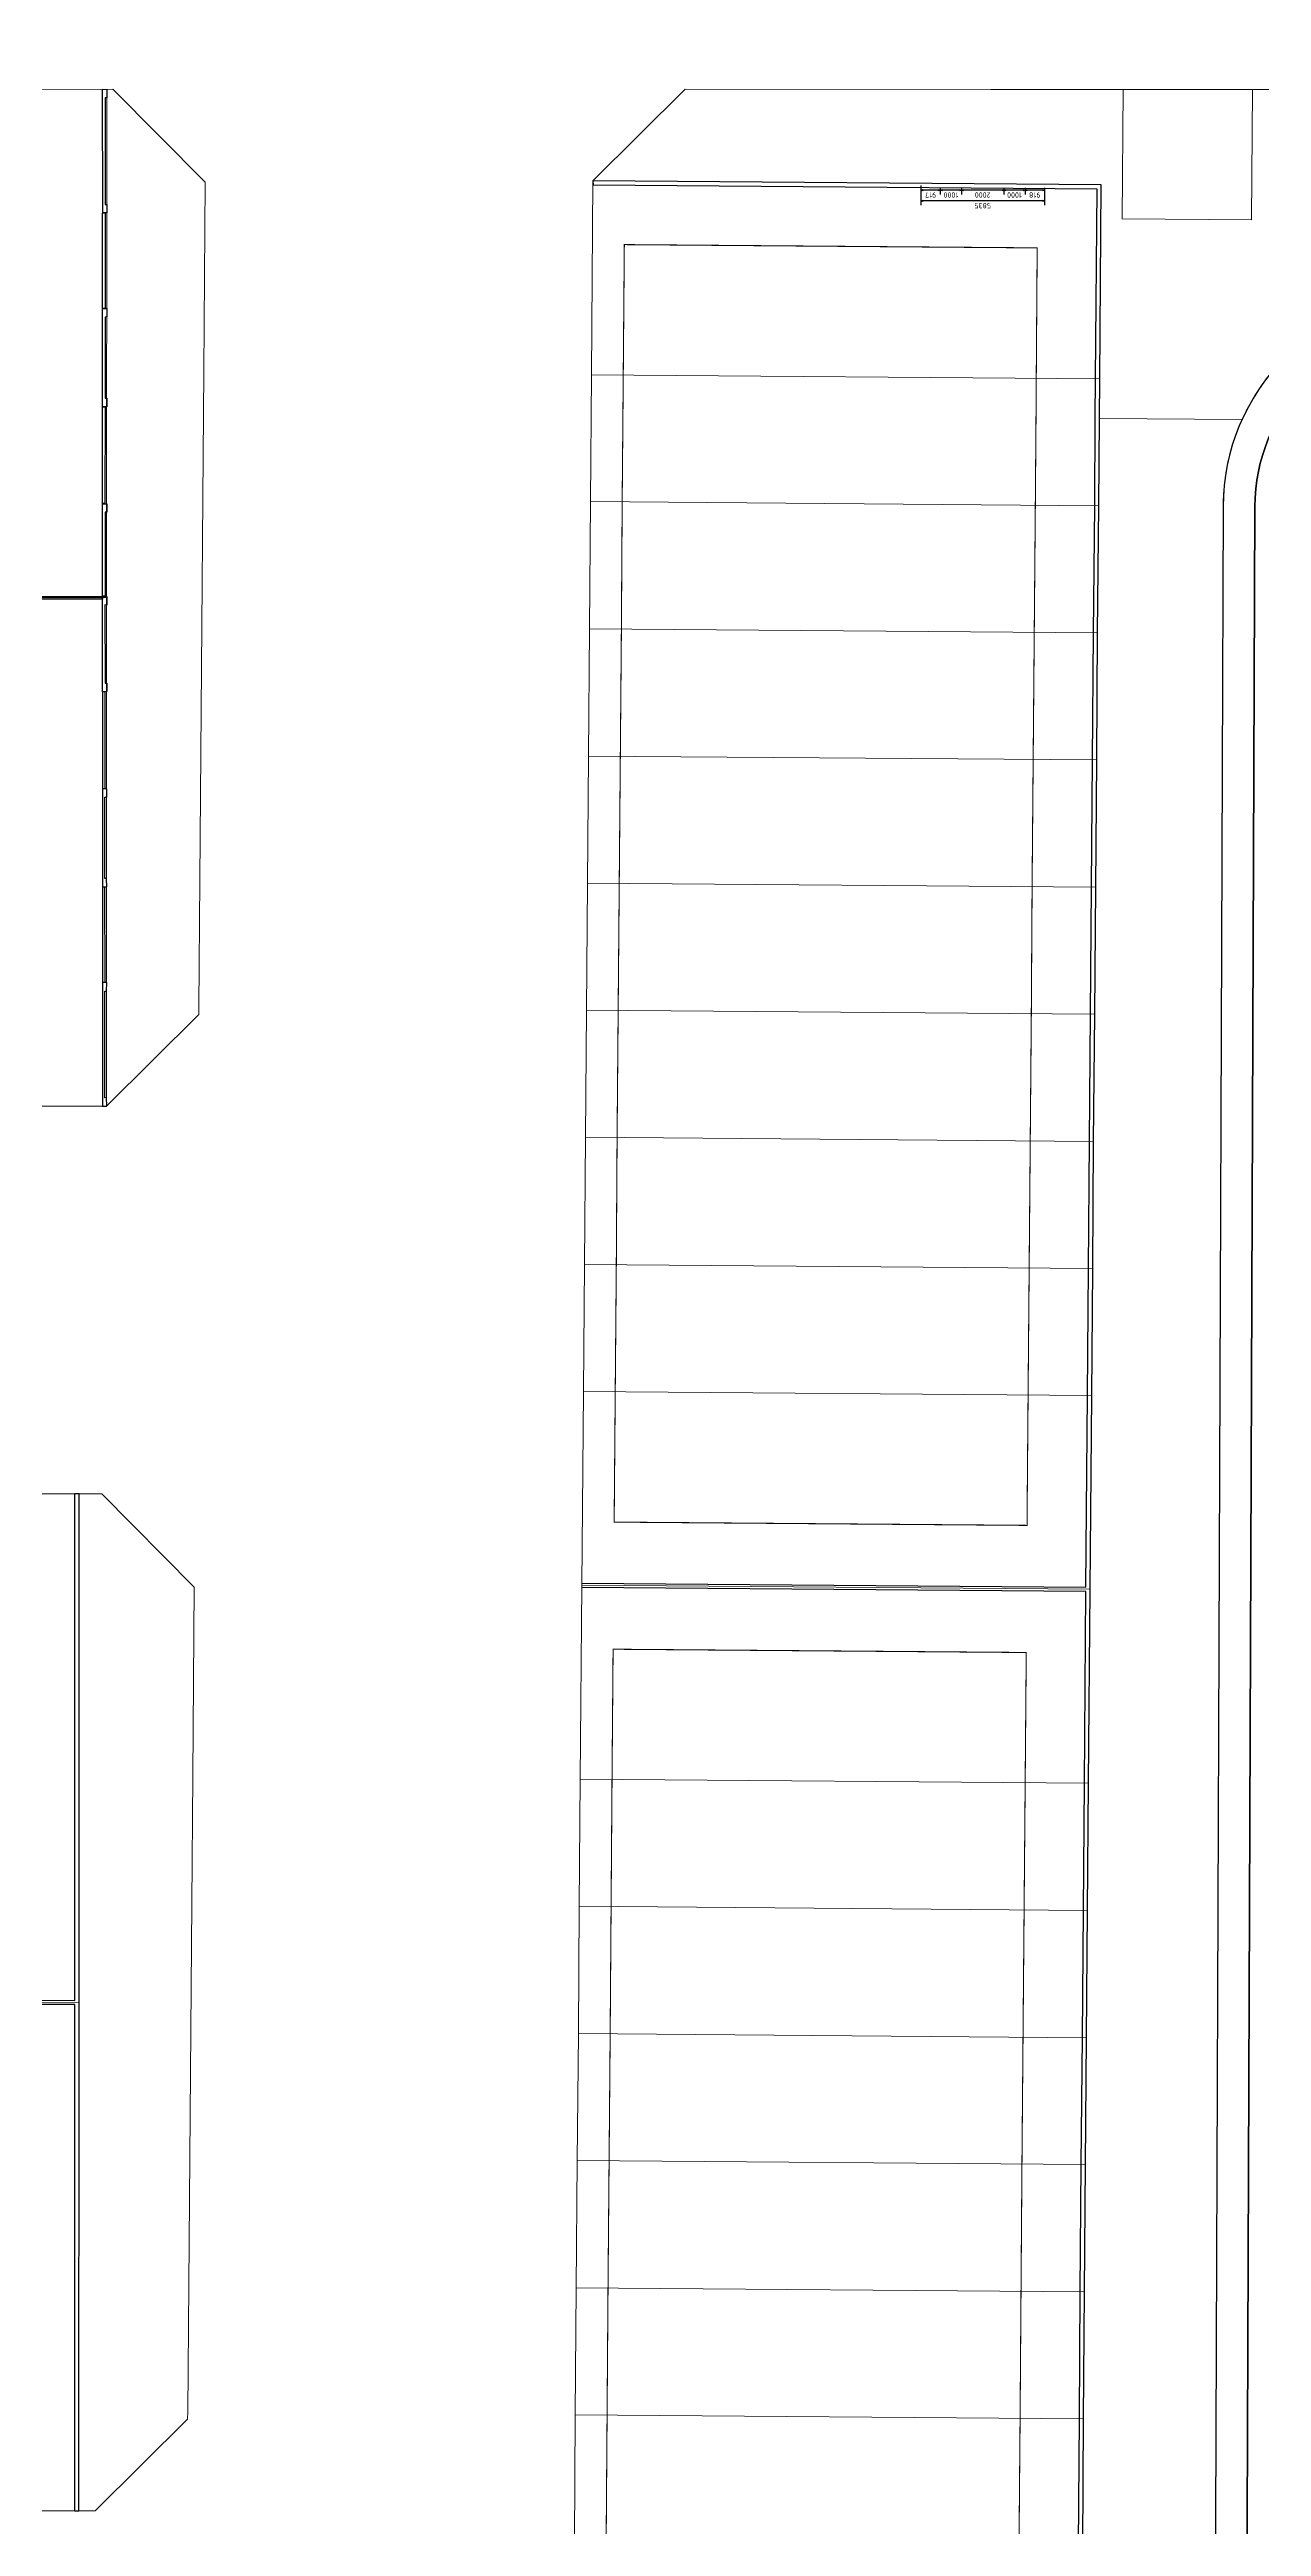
# Model space of a CAD drawing. Header units: centimetres. Extents: x -6122352 to 4157695, y -1694241 to 1947892.
# Drawn here: x 259841 to 317063, y -66929 to 49981 of the extents above; entities that cross this region are included whole.
import ezdxf

# ---------------------------------------------------------------- set-up
doc = ezdxf.new("R2010")
doc.units = ezdxf.units.CM
doc.header["$MEASUREMENT"] = 0
doc.header["$PDMODE"] = 66
doc.header["$PDSIZE"] = 100
doc.linetypes.add('XR-AR-END-SETTING OUT PLAN$0$23261-XR-AR-SI-GF$0$HIDDEN', pattern=[0.375, 0.25, -0.125])
for name, color, linetype, lineweight, true_color in [('08-Compound Wall-1', 7, 'Continuous', 25, 0xa80000), ('08-Compound Wall-2', 6, 'Continuous', 25, 0xff00ff), ('23585-XR-AR-DAMAC PLOT LIMITS$0$1-End units', 7, 'Continuous', 5, 0xf8991e), ('23585-XR-AR-DAMAC PLOT LIMITS$0$1-Open Space', 7, 'Continuous', 5, 0x90cf5a), ('23585-XR-AR-DAMAC PLOT LIMITS$0$1-Utility', 7, 'Continuous', 5, 0x8db1ff)]:
    doc.layers.add(name, color=color, linetype=linetype, lineweight=lineweight, true_color=true_color)
for name, color, linetype in [('23585-XR-AR-BOUNDARY WALLS AND SETBACKS$0$setback', 7, 'XR-AR-END-SETTING OUT PLAN$0$23261-XR-AR-SI-GF$0$HIDDEN'), ('23585-XR-AR-DAMAC PLOT LIMITS$0$1-Utility Corridor', 44, 'Continuous'), ('@MI-REF LAYER', 7, 'Continuous'), ('@MI-TYPE-02', 6, 'Continuous')]:
    doc.layers.add(name, color=color, linetype=linetype)
doc.layers.add('23585-XR-AR-DAMAC PLOT LIMITS$0$1-Mid units', color=41, linetype='Continuous', lineweight=5)
doc.layers.add('A-ANNO-TEXT', color=3, linetype='Continuous', lineweight=25)
doc.styles.add('Schueco-BEMSTIL', font='isocpeur.ttf', dxfattribs={"width": 0.9})
doc.dimstyles.new('MI- JWC-TXT-2.5 MM', dxfattribs={"dimscale": 1.5, "dimtxt": 2.5, "dimasz": 1, "dimexe": 2, "dimexo": 1, "dimgap": 1, "dimtad": 1, "dimdec": 0, "dimdsep": 46, "dimtxsty": 'Schueco-BEMSTIL', "dimblk": 'OPEN30', "dimcen": 0, "dimdle": 2, "dimclrd": 140, "dimclre": 8, "dimclrt": 40, "dimadec": 0, "dimazin": 2, "dimtfac": 1, "dimtdec": 0, "dimtix": 1, "dimtmove": 2, "dimatfit": 3, "dimldrblk": 'OPEN', "dimfxl": 2, "dimlwd": -1, "dimlwe": -1, "dimarcsym": 0})

# ---------------------------------------------------------------- blocks, each defined once
blk = doc.blocks.new('23585-XR-AR-BOUNDARY WALLS AND SETBACKS')
at = {"transparency": 33554679}
h = blk.add_hatch(color=6, dxfattribs=at)
h.dxf.hatch_style = 1
h.paths.add_polyline_path([(496363.77, 2768902.43), (496363.69, 2768902.34), (496360.76, 2768905.03), (496360.84, 2768905.12)])
h.paths.add_polyline_path([(496367.82, 2768906.85), (496367.74, 2768906.76), (496364.76, 2768909.5), (496364.84, 2768909.59)])
h.paths.add_polyline_path([(496371.88, 2768911.28), (496371.8, 2768911.19), (496368.64, 2768914.08), (496368.72, 2768914.17)])
h.paths.add_polyline_path([(496376.04, 2768915.61), (496375.95, 2768915.52), (496372.87, 2768918.35), (496372.95, 2768918.44)])
h.paths.add_polyline_path([(496382.62, 2768916.75), (496382.54, 2768916.66), (496379.54, 2768919.22), (496379.62, 2768919.31)])
h.paths.add_polyline_path([(496380.09, 2768920.03), (496380.01, 2768919.94), (496376.75, 2768922.93), (496376.83, 2768923.02)])
h.paths.add_polyline_path([(496383.62, 2768923.7), (496379.57, 2768919.28), (496379.49, 2768919.36), (496383.53, 2768923.78)])
h.paths.add_polyline_path([(496379.57, 2768919.27), (496375.52, 2768914.85), (496375.43, 2768914.93), (496379.48, 2768919.35)])
h.paths.add_polyline_path([(496375.51, 2768914.85), (496372.96, 2768912.06), (496372.87, 2768912.13), (496375.43, 2768914.93)])
h.paths.add_polyline_path([(496386.56, 2768921.27), (496386.49, 2768921.18), (496383.6, 2768923.65), (496383.68, 2768923.74)])
h.paths.add_polyline_path([(496384.14, 2768924.45), (496384.06, 2768924.37), (496380.97, 2768927.2), (496381.06, 2768927.28)])
h.paths.add_polyline_path([(496387.68, 2768928.12), (496383.63, 2768923.7), (496383.54, 2768923.78), (496387.59, 2768928.2)])
h.paths.add_polyline_path([(496390.41, 2768925.88), (496390.33, 2768925.79), (496387.65, 2768928.08), (496387.73, 2768928.17)])
h.paths.add_polyline_path([(496391.74, 2768932.55), (496387.69, 2768928.13), (496387.6, 2768928.21), (496391.65, 2768932.63)])
h.paths.add_polyline_path([(496388.2, 2768928.88), (496388.11, 2768928.79), (496385.08, 2768931.57), (496385.16, 2768931.66)])
h.paths.add_polyline_path([(496394.3, 2768935.54), (496389.95, 2768939.52), (496390.03, 2768939.61), (496394.38, 2768935.63)])
h.paths.add_polyline_path([(496396.56, 2768937.81), (496394.48, 2768935.54), (496394.39, 2768935.63), (496396.47, 2768937.89)])
h.paths.add_polyline_path([(496394.47, 2768935.54), (496391.74, 2768932.56), (496391.65, 2768932.64), (496394.38, 2768935.62)])
h.paths.add_polyline_path([(496394.4, 2768935.44), (496398.75, 2768931.46), (496398.83, 2768931.54), (496394.48, 2768935.53)])
h.paths.add_polyline_path([(496403.7, 2768939.49), (496403.62, 2768939.4), (496400.58, 2768942.19), (496400.66, 2768942.28)])
h.paths.add_polyline_path([(496400.56, 2768942.37), (496400.48, 2768942.28), (496397.44, 2768945.06), (496397.52, 2768945.15)])
h.paths.add_polyline_path([(496400.61, 2768942.24), (496396.56, 2768937.82), (496396.48, 2768937.9), (496400.52, 2768942.32)])
h.paths.add_polyline_path([(496404.66, 2768946.66), (496400.62, 2768942.24), (496400.53, 2768942.32), (496404.58, 2768946.74)])
h.paths.add_polyline_path([(496407.8, 2768943.87), (496407.72, 2768943.78), (496404.63, 2768946.61), (496404.72, 2768946.7)])
h.paths.add_polyline_path([(496404.61, 2768946.8), (496404.53, 2768946.71), (496401.44, 2768949.54), (496401.53, 2768949.62)])
h.paths.add_polyline_path([(496408.72, 2768951.08), (496404.67, 2768946.67), (496404.58, 2768946.75), (496408.63, 2768951.16)])
h.paths.add_polyline_path([(496408.67, 2768951.22), (496408.58, 2768951.13), (496405.33, 2768954.11), (496405.41, 2768954.2)])
h.paths.add_polyline_path([(496412.03, 2768948.14), (496411.95, 2768948.05), (496408.69, 2768951.04), (496408.77, 2768951.12)])
h.paths.add_polyline_path([(496412.77, 2768955.51), (496408.72, 2768951.09), (496408.64, 2768951.17), (496412.68, 2768955.59)])
h.paths.add_polyline_path([(496416.77, 2768960.07), (496416.69, 2768959.98), (496413.43, 2768962.96), (496413.52, 2768963.05)])
h.paths.add_polyline_path([(496420.13, 2768956.99), (496420.05, 2768956.9), (496416.79, 2768959.88), (496416.88, 2768959.97)])
h.paths.add_polyline_path([(496416.82, 2768959.93), (496412.78, 2768955.51), (496412.69, 2768955.6), (496416.74, 2768960.01)])
h.paths.add_polyline_path([(496420.88, 2768964.35), (496416.83, 2768959.94), (496416.74, 2768960.02), (496420.79, 2768964.44)])
h.paths.add_polyline_path([(496412.72, 2768955.64), (496412.64, 2768955.55), (496409.55, 2768958.38), (496409.63, 2768958.47)])
h.paths.add_polyline_path([(496415.91, 2768952.72), (496415.83, 2768952.63), (496412.74, 2768955.46), (496412.82, 2768955.55)])
h.paths.add_polyline_path([(496424.01, 2768961.57), (496423.93, 2768961.48), (496420.85, 2768964.31), (496420.93, 2768964.4)])
h.paths.add_polyline_path([(496420.83, 2768964.49), (496420.74, 2768964.4), (496417.66, 2768967.23), (496417.74, 2768967.32)])
h.paths.add_polyline_path([(496428.24, 2768965.84), (496428.16, 2768965.75), (496424.9, 2768968.73), (496424.98, 2768968.82)])
h.paths.add_polyline_path([(496424.88, 2768968.91), (496424.8, 2768968.83), (496421.54, 2768971.81), (496421.62, 2768971.9)])
h.paths.add_polyline_path([(496424.93, 2768968.78), (496420.88, 2768964.36), (496420.8, 2768964.44), (496424.84, 2768968.86)])
h.paths.add_polyline_path([(496428.98, 2768973.2), (496424.94, 2768968.79), (496424.85, 2768968.87), (496428.9, 2768973.28)])
h.paths.add_polyline_path([(496428.93, 2768973.34), (496428.85, 2768973.25), (496425.76, 2768976.08), (496425.85, 2768976.17)])
h.paths.add_polyline_path([(496432.12, 2768970.42), (496432.04, 2768970.33), (496428.95, 2768973.15), (496429.04, 2768973.24)])
h.paths.add_polyline_path([(496433.04, 2768977.63), (496428.99, 2768973.21), (496428.9, 2768973.29), (496432.95, 2768977.71)])
h.paths.add_polyline_path([(496436.12, 2768974.89), (496436.04, 2768974.8), (496433.01, 2768977.58), (496433.09, 2768977.67)])
h.paths.add_polyline_path([(496432.99, 2768977.76), (496432.91, 2768977.67), (496429.87, 2768980.45), (496429.95, 2768980.54)])
h.paths.add_polyline_path([(496437.09, 2768982.05), (496433.04, 2768977.63), (496432.96, 2768977.71), (496437, 2768982.13)])
h.paths.add_polyline_path([(496439.08, 2768984.22), (496437.1, 2768982.06), (496437.01, 2768982.14), (496438.99, 2768984.3)])
h.paths.add_polyline_path([(496450.51, 2768990.59), (496450.43, 2768990.51), (496447.4, 2768993.28), (496447.48, 2768993.37)])
h.paths.add_polyline_path([(496447.38, 2768993.47), (496447.29, 2768993.38), (496444.26, 2768996.16), (496444.34, 2768996.25)])
h.paths.add_polyline_path([(496447.43, 2768993.33), (496443.38, 2768988.91), (496443.29, 2768988.99), (496447.34, 2768993.41)])
h.paths.add_polyline_path([(496451.48, 2768997.75), (496447.43, 2768993.34), (496447.35, 2768993.42), (496451.39, 2768997.83)])
h.paths.add_polyline_path([(496454.62, 2768994.97), (496454.53, 2768994.88), (496451.45, 2768997.71), (496451.53, 2768997.79)])
h.paths.add_polyline_path([(496451.43, 2768997.89), (496451.35, 2768997.8), (496448.26, 2769000.63), (496448.34, 2769000.72)])
h.paths.add_polyline_path([(496455.53, 2769002.18), (496451.49, 2768997.76), (496451.4, 2768997.84), (496455.45, 2769002.26)])
h.paths.add_polyline_path([(496458.84, 2768999.24), (496458.76, 2768999.15), (496455.5, 2769002.13), (496455.59, 2769002.22)])
h.paths.add_polyline_path([(496455.48, 2769002.31), (496455.4, 2769002.22), (496452.14, 2769005.21), (496452.23, 2769005.3)])
h.paths.add_polyline_path([(496459.59, 2769006.6), (496455.54, 2769002.18), (496455.45, 2769002.27), (496459.5, 2769006.68)])
h.paths.add_polyline_path([(496462.72, 2769003.82), (496462.64, 2769003.73), (496459.56, 2769006.55), (496459.64, 2769006.64)])
h.paths.add_polyline_path([(496459.54, 2769006.74), (496459.46, 2769006.65), (496456.37, 2769009.48), (496456.45, 2769009.57)])
h.paths.add_polyline_path([(496463.64, 2769011.03), (496459.59, 2769006.61), (496459.51, 2769006.69), (496463.55, 2769011.11)])
h.paths.add_polyline_path([(496466.95, 2769008.09), (496466.86, 2769008), (496463.61, 2769010.98), (496463.69, 2769011.07)])
h.paths.add_polyline_path([(496463.59, 2769011.16), (496463.51, 2769011.07), (496460.25, 2769014.06), (496460.33, 2769014.15)])
h.paths.add_polyline_path([(496467.69, 2769015.45), (496463.65, 2769011.03), (496463.56, 2769011.11), (496467.61, 2769015.53)])
h.paths.add_polyline_path([(496470.83, 2769012.67), (496470.75, 2769012.58), (496467.67, 2769015.4), (496467.75, 2769015.49)])
h.paths.add_polyline_path([(496467.64, 2769015.58), (496467.56, 2769015.5), (496464.47, 2769018.32), (496464.56, 2769018.41)])
h.paths.add_polyline_path([(496471.75, 2769019.87), (496467.7, 2769015.46), (496467.61, 2769015.54), (496471.66, 2769019.95)])
h.paths.add_polyline_path([(496475.05, 2769016.93), (496474.97, 2769016.85), (496471.72, 2769019.83), (496471.8, 2769019.91)])
h.paths.add_polyline_path([(496471.7, 2769020.01), (496471.62, 2769019.92), (496468.36, 2769022.9), (496468.44, 2769022.99)])
h.paths.add_polyline_path([(496475.8, 2769024.3), (496471.76, 2769019.88), (496471.67, 2769019.96), (496475.71, 2769024.38)])
h.paths.add_polyline_path([(496478.94, 2769021.51), (496478.85, 2769021.42), (496475.77, 2769024.25), (496475.85, 2769024.34)])
h.paths.add_polyline_path([(496475.75, 2769024.43), (496475.67, 2769024.34), (496472.58, 2769027.17), (496472.66, 2769027.26)])
h.paths.add_polyline_path([(496479.85, 2769028.72), (496475.81, 2769024.3), (496475.72, 2769024.38), (496479.77, 2769028.8)])
h.paths.add_polyline_path([(496482.94, 2769025.98), (496482.86, 2769025.9), (496479.83, 2769028.67), (496479.91, 2769028.76)])
h.paths.add_polyline_path([(496479.8, 2769028.86), (496479.72, 2769028.77), (496476.69, 2769031.55), (496476.77, 2769031.64)])
h.paths.add_polyline_path([(496483.91, 2769033.14), (496479.86, 2769028.73), (496479.77, 2769028.81), (496483.82, 2769033.23)])
h.paths.add_polyline_path([(496488.16, 2769037.79), (496486.09, 2769035.52), (496486, 2769035.6), (496488.08, 2769037.87)])
h.paths.add_polyline_path([(496485.9, 2769035.51), (496481.55, 2769039.5), (496481.63, 2769039.59), (496485.98, 2769035.6)])
h.paths.add_polyline_path([(496486.08, 2769035.51), (496483.92, 2769033.15), (496483.83, 2769033.23), (496485.99, 2769035.6)])
h.paths.add_polyline_path([(496486.01, 2769035.42), (496490.36, 2769031.43), (496490.44, 2769031.52), (496486.09, 2769035.51)])
h.paths.add_polyline_path([(496495.3, 2769039.47), (496495.22, 2769039.38), (496492.19, 2769042.17), (496492.27, 2769042.25)])
h.paths.add_polyline_path([(496492.17, 2769042.35), (496492.08, 2769042.26), (496489.05, 2769045.04), (496489.13, 2769045.13)])
h.paths.add_polyline_path([(496492.22, 2769042.21), (496488.17, 2769037.8), (496488.08, 2769037.88), (496492.13, 2769042.29)])
h.paths.add_polyline_path([(496496.27, 2769046.64), (496492.22, 2769042.22), (496492.14, 2769042.3), (496496.18, 2769046.72)])
h.paths.add_polyline_path([(496499.41, 2769043.85), (496499.33, 2769043.76), (496496.24, 2769046.59), (496496.32, 2769046.68)])
h.paths.add_polyline_path([(496496.22, 2769046.77), (496496.14, 2769046.68), (496493.05, 2769049.51), (496493.13, 2769049.6)])
h.paths.add_polyline_path([(496500.32, 2769051.06), (496496.28, 2769046.64), (496496.19, 2769046.72), (496500.24, 2769051.14)])
h.paths.add_polyline_path([(496503.63, 2769048.12), (496503.55, 2769048.03), (496500.3, 2769051.01), (496500.38, 2769051.1)])
h.paths.add_polyline_path([(496500.27, 2769051.2), (496500.19, 2769051.11), (496496.94, 2769054.09), (496497.02, 2769054.18)])
h.paths.add_polyline_path([(496504.38, 2769055.48), (496500.33, 2769051.07), (496500.24, 2769051.15), (496504.29, 2769055.56)])
h.paths.add_polyline_path([(496507.52, 2769052.7), (496507.44, 2769052.61), (496504.35, 2769055.44), (496504.43, 2769055.52)])
h.paths.add_polyline_path([(496504.33, 2769055.62), (496504.25, 2769055.53), (496501.16, 2769058.36), (496501.24, 2769058.45)])
h.paths.add_polyline_path([(496508.43, 2769059.91), (496504.39, 2769055.49), (496504.3, 2769055.57), (496508.34, 2769059.99)])
h.paths.add_polyline_path([(496511.74, 2769056.97), (496511.66, 2769056.88), (496508.4, 2769059.86), (496508.48, 2769059.95)])
h.paths.add_polyline_path([(496508.38, 2769060.04), (496508.3, 2769059.95), (496505.04, 2769062.94), (496505.12, 2769063.03)])
h.paths.add_polyline_path([(496512.49, 2769064.33), (496508.44, 2769059.92), (496508.35, 2769060), (496512.4, 2769064.41)])
h.paths.add_polyline_path([(496515.62, 2769061.54), (496515.54, 2769061.46), (496512.46, 2769064.28), (496512.54, 2769064.37)])
h.paths.add_polyline_path([(496512.43, 2769064.47), (496512.35, 2769064.38), (496509.26, 2769067.21), (496509.35, 2769067.3)])
h.paths.add_polyline_path([(496516.54, 2769068.76), (496512.49, 2769064.34), (496512.4, 2769064.42), (496516.45, 2769068.84)])
h.paths.add_polyline_path([(496519.85, 2769065.81), (496519.77, 2769065.72), (496516.51, 2769068.71), (496516.59, 2769068.8)])
h.paths.add_polyline_path([(496516.49, 2769068.89), (496516.41, 2769068.8), (496513.15, 2769071.79), (496513.23, 2769071.88)])
h.paths.add_polyline_path([(496520.59, 2769073.18), (496516.55, 2769068.76), (496516.46, 2769068.84), (496520.5, 2769073.26)])
h.paths.add_polyline_path([(496524.65, 2769077.6), (496520.6, 2769073.19), (496520.51, 2769073.27), (496524.56, 2769077.68)])
h.paths.add_polyline_path([(496520.54, 2769073.31), (496520.46, 2769073.23), (496517.37, 2769076.06), (496517.45, 2769076.14)])
h.paths.add_polyline_path([(496523.73, 2769070.39), (496523.65, 2769070.3), (496520.56, 2769073.13), (496520.64, 2769073.22)])
h.paths.add_polyline_path([(496527.73, 2769074.86), (496527.65, 2769074.77), (496524.62, 2769077.56), (496524.7, 2769077.64)])
h.paths.add_polyline_path([(496524.59, 2769077.74), (496524.51, 2769077.65), (496521.48, 2769080.43), (496521.56, 2769080.52)])
h.paths.add_polyline_path([(496528.7, 2769082.03), (496524.65, 2769077.61), (496524.56, 2769077.69), (496528.61, 2769082.11)])
h.paths.add_polyline_path([(496530.8, 2769084.3), (496535.15, 2769080.32), (496535.23, 2769080.4), (496530.88, 2769084.39)])
h.paths.add_polyline_path([(496530.69, 2769084.4), (496526.34, 2769088.38), (496526.43, 2769088.47), (496530.77, 2769084.48)])
h.paths.add_polyline_path([(496530.87, 2769084.4), (496528.71, 2769082.03), (496528.62, 2769082.12), (496530.78, 2769084.48)])
h.paths.add_polyline_path([(496532.95, 2769086.67), (496530.88, 2769084.4), (496530.79, 2769084.49), (496532.87, 2769086.75)])
h.paths.add_polyline_path([(496540.1, 2769088.35), (496540.02, 2769088.27), (496536.98, 2769091.05), (496537.06, 2769091.14)])
h.paths.add_polyline_path([(496536.96, 2769091.23), (496536.88, 2769091.14), (496533.84, 2769093.92), (496533.92, 2769094.01)])
h.paths.add_polyline_path([(496537.01, 2769091.1), (496532.96, 2769086.68), (496532.87, 2769086.76), (496536.92, 2769091.18)])
h.paths.add_polyline_path([(496541.06, 2769095.52), (496537.02, 2769091.1), (496536.93, 2769091.18), (496540.97, 2769095.6)])
h.paths.add_polyline_path([(496544.2, 2769092.73), (496544.12, 2769092.64), (496541.03, 2769095.47), (496541.11, 2769095.56)])
h.paths.add_polyline_path([(496541.01, 2769095.65), (496540.93, 2769095.57), (496537.84, 2769098.39), (496537.92, 2769098.48)])
h.paths.add_polyline_path([(496545.12, 2769099.94), (496541.07, 2769095.53), (496540.98, 2769095.61), (496545.03, 2769100.02)])
h.paths.add_polyline_path([(496548.2, 2769097.2), (496548.12, 2769097.11), (496545.09, 2769099.9), (496545.17, 2769099.98)])
h.paths.add_polyline_path([(496545.06, 2769100.08), (496544.98, 2769099.99), (496541.95, 2769102.77), (496542.03, 2769102.86)])
h.paths.add_polyline_path([(496549.17, 2769104.37), (496545.12, 2769099.95), (496545.03, 2769100.03), (496549.08, 2769104.45)])
h.paths.add_polyline_path([(496551.16, 2769106.54), (496549.18, 2769104.37), (496549.09, 2769104.46), (496551.07, 2769106.62)])
h.paths.add_polyline_path([(496526.34, 2769088.39), (496521.91, 2769092.44), (496521.99, 2769092.53), (496526.42, 2769088.48)])
h.paths.add_polyline_path([(496521.91, 2769092.45), (496517.48, 2769096.5), (496517.56, 2769096.59), (496521.99, 2769092.54)])
h.paths.add_polyline_path([(496517.47, 2769096.51), (496513.05, 2769100.56), (496513.13, 2769100.65), (496517.56, 2769096.6)])
h.paths.add_polyline_path([(496539.59, 2769076.25), (496544.01, 2769072.2), (496544.09, 2769072.28), (496539.67, 2769076.34)])
h.paths.add_polyline_path([(496535.15, 2769080.31), (496539.58, 2769076.26), (496539.66, 2769076.34), (496535.24, 2769080.4)])
h.paths.add_polyline_path([(496544.02, 2769072.19), (496548.44, 2769068.14), (496548.52, 2769068.22), (496544.1, 2769072.28)])
h.paths.add_polyline_path([(496481.55, 2769039.51), (496477.12, 2769043.56), (496477.2, 2769043.65), (496481.63, 2769039.59)])
h.paths.add_polyline_path([(496477.12, 2769043.57), (496472.69, 2769047.62), (496472.77, 2769047.71), (496477.2, 2769043.65)])
h.paths.add_polyline_path([(496472.68, 2769047.63), (496468.26, 2769051.68), (496468.34, 2769051.77), (496472.77, 2769047.72)])
h.paths.add_polyline_path([(496494.8, 2769027.37), (496499.22, 2769023.31), (496499.3, 2769023.4), (496494.88, 2769027.45)])
h.paths.add_polyline_path([(496490.36, 2769031.43), (496494.79, 2769027.37), (496494.87, 2769027.46), (496490.45, 2769031.52)])
h.paths.add_polyline_path([(496499.23, 2769023.31), (496503.65, 2769019.25), (496503.73, 2769019.34), (496499.31, 2769023.39)])
h.paths.add_polyline_path([(496389.94, 2768939.53), (496385.52, 2768943.58), (496385.6, 2768943.67), (496390.02, 2768939.62)])
h.paths.add_polyline_path([(496381.08, 2768947.65), (496376.65, 2768951.7), (496376.73, 2768951.79), (496381.16, 2768947.74)])
h.paths.add_polyline_path([(496385.51, 2768943.59), (496381.08, 2768947.64), (496381.17, 2768947.73), (496385.59, 2768943.68)])
h.paths.add_polyline_path([(496398.76, 2768931.45), (496403.18, 2768927.4), (496403.26, 2768927.48), (496398.84, 2768931.54)])
h.paths.add_polyline_path([(496403.19, 2768927.39), (496407.61, 2768923.34), (496407.69, 2768923.42), (496403.27, 2768927.48)])
h.paths.add_polyline_path([(496407.62, 2768923.33), (496412.04, 2768919.28), (496412.12, 2768919.36), (496407.7, 2768923.42)])
h.paths.add_polyline_path([(496443.37, 2768988.91), (496441.39, 2768986.74), (496441.3, 2768986.82), (496443.29, 2768988.99)])
at = {"layer": '08-Compound Wall-1', "color": 3}
for points in [[(496537.81, 2769118.94), (496541.13, 2769115.9), (496541.05, 2769115.81), (496537.73, 2769118.85)], [(496541.05, 2769115.81), (496541.19, 2769115.95), (496541.48, 2769115.68), (496541.43, 2769115.62), (496544.26, 2769113.03), (496544.31, 2769113.09), (496544.61, 2769112.82), (496544.47, 2769112.68)], [(496544.56, 2769112.76), (496547.92, 2769109.67), (496547.84, 2769109.59), (496544.48, 2769112.67)], [(496547.85, 2769109.58), (496547.99, 2769109.73), (496548.28, 2769109.46), (496548.23, 2769109.4), (496551.15, 2769106.72), (496551.07, 2769106.63)], [(496551.08, 2769106.63), (496551.21, 2769106.77), (496551.51, 2769106.5), (496551.45, 2769106.44), (496554.17, 2769103.95), (496554.23, 2769104.01), (496554.52, 2769103.74), (496554.39, 2769103.59)], [(496557.84, 2769100.59), (496554.48, 2769103.67), (496554.4, 2769103.58), (496557.76, 2769100.5)], [(496557.77, 2769100.49), (496561.18, 2769097.36), (496561.32, 2769097.51), (496561.02, 2769097.78), (496560.97, 2769097.72), (496558.14, 2769100.31), (496558.2, 2769100.37), (496557.9, 2769100.64)], [(496564.59, 2769094.41), (496561.27, 2769097.44), (496561.19, 2769097.36), (496564.5, 2769094.32)]]:
    blk.add_lwpolyline(points, close=True, dxfattribs=at)
at = {"layer": '08-Compound Wall-2'}
for points in [[(496650.19, 2769078.6), (496645.79, 2769082.68), (496641.4, 2769086.77), (496637.01, 2769090.86), (496632.62, 2769094.94), (496628.22, 2769099.03), (496623.83, 2769103.12), (496617.13, 2769109.36), (496610.44, 2769115.59), (496606.04, 2769119.68), (496601.65, 2769123.76), (496597.26, 2769127.85), (496592.87, 2769131.94), (496588.47, 2769136.03), (496584.08, 2769140.11), (496579.69, 2769144.2), (496576.67, 2769147.01), (496575.3, 2769148.29), (496568.6, 2769154.52), (496552.25, 2769136.95), (496552.4, 2769136.82)], [(496600.71, 2769091.86), (496616.92, 2769109.28), (496610.3, 2769115.44), (496605.91, 2769119.53), (496601.51, 2769123.62), (496597.12, 2769127.71), (496592.73, 2769131.79), (496588.34, 2769135.88), (496583.95, 2769139.97), (496579.56, 2769144.06), (496576.53, 2769146.87), (496575.16, 2769148.14), (496568.61, 2769154.24), (496552.4, 2769136.82)], [(496537.51, 2769119.21), (496537.57, 2769119.27), (496537.86, 2769119), (496537.73, 2769118.86), (496533.42, 2769122.8), (496533.56, 2769122.94), (496533.85, 2769122.67), (496533.8, 2769122.62), (496537.51, 2769119.21)], [(496665.46, 2769064.11), (496658.83, 2769070.27), (496654.44, 2769074.36), (496650.05, 2769078.45), (496645.66, 2769082.54), (496641.26, 2769086.62), (496636.87, 2769090.71), (496632.48, 2769094.8), (496628.09, 2769098.89), (496623.7, 2769102.97), (496617.07, 2769109.14), (496600.86, 2769091.72)], [(496564.89, 2769094.13), (496564.94, 2769094.19), (496564.65, 2769094.46), (496564.51, 2769094.31), (496568.81, 2769090.37), (496568.95, 2769090.52), (496568.65, 2769090.79), (496568.6, 2769090.73), (496564.89, 2769094.13)], [(496553.06, 2769046.09), (496570.68, 2769029.94), (496576.8, 2769036.62), (496580.85, 2769041.04), (496584.9, 2769045.46), (496588.96, 2769049.89), (496593.01, 2769054.31), (496599.06, 2769060.91), (496581.43, 2769077.06)], [(496599.26, 2769060.99), (496581.57, 2769077.2), (496581.43, 2769077.06)], [(496616.82, 2769044.63), (496599.2, 2769060.77), (496593.16, 2769054.18), (496589.1, 2769049.75), (496585.05, 2769045.33), (496581, 2769040.9), (496576.94, 2769036.48), (496570.83, 2769029.81), (496588.45, 2769013.66)], [(496616.82, 2769044.63), (496616.96, 2769044.77), (496599.26, 2769060.99)]]:
    blk.add_lwpolyline(points, dxfattribs=at)
blk.add_lwpolyline([(496551.16, 2769106.54), (496549.18, 2769104.37), (496549.09, 2769104.46), (496551.07, 2769106.62)], close=True, dxfattribs=at)
at = {"layer": '23585-XR-AR-BOUNDARY WALLS AND SETBACKS$0$setback', "ltscale": 40, "const_width": 0.05}
blk.add_lwpolyline([(496599.61, 2769094.93), (496612.89, 2769109.2), (496608.39, 2769113.39), (496604, 2769117.48), (496599.61, 2769121.57), (496595.22, 2769125.66), (496590.82, 2769129.74), (496586.43, 2769133.83), (496582.04, 2769137.92), (496577.65, 2769142.01), (496574.63, 2769144.82), (496573.25, 2769146.1), (496568.75, 2769150.28), (496555.47, 2769136.01), (496559.97, 2769131.82), (496564.36, 2769127.73), (496568.76, 2769123.65), (496573.15, 2769119.56), (496577.54, 2769115.47), (496581.93, 2769111.38), (496586.32, 2769107.29), (496590.72, 2769103.21), (496595.11, 2769099.12)], close=True, dxfattribs=at)
blk.add_lwpolyline([(496661.43, 2769064.03), (496648.14, 2769049.76), (496643.64, 2769053.95), (496639.25, 2769058.04), (496634.86, 2769062.13), (496630.47, 2769066.21), (496626.07, 2769070.3), (496621.68, 2769074.39), (496617.29, 2769078.48), (496612.9, 2769082.56), (496608.5, 2769086.65), (496604, 2769090.84), (496617.29, 2769105.12), (496621.79, 2769100.93), (496626.18, 2769096.84), (496630.57, 2769092.75), (496634.96, 2769088.66), (496639.36, 2769084.57), (496643.75, 2769080.49), (496648.14, 2769076.4), (496652.53, 2769072.31), (496656.93, 2769068.22), (496661.43, 2769064.03)], dxfattribs=at)
blk = doc.blocks.new('A$C9d9485f6')
at = {"layer": 'A-ANNO-TEXT', "rotation": 312.4881850805905}
blk.add_blockref('23585-XR-AR-BOUNDARY WALLS AND SETBACKS', (-2377088.53, -1504219.25), dxfattribs=at)
blk = doc.blocks.new('23585-XR-AR-DAMAC PLOT LIMITS')
at = {"layer": '23585-XR-AR-DAMAC PLOT LIMITS$0$1-End units', "color": 251, "true_color": 0x636466}
for points in [[(496575.3, 2769148.29), (496558.95, 2769130.72), (496552.25, 2769136.95), (496568.6, 2769154.52)], [(496551.25, 2769106.73), (496545.07, 2769099.99), (496527.38, 2769116.2), (496533.56, 2769122.94)], [(496617.13, 2769109.36), (496600.78, 2769091.79), (496594.09, 2769098.02), (496610.44, 2769115.59)], [(496623.83, 2769103.12), (496607.48, 2769085.55), (496600.78, 2769091.79), (496617.13, 2769109.36)], [(496568.95, 2769090.52), (496562.77, 2769083.77), (496545.07, 2769099.99), (496551.25, 2769106.73)], [(496599.26, 2769060.99), (496593.08, 2769054.24), (496575.39, 2769070.46), (496581.57, 2769077.2)], [(496616.96, 2769044.77), (496610.78, 2769038.03), (496593.08, 2769054.24), (496599.26, 2769060.99)]]:
    blk.add_lwpolyline(points, close=True, dxfattribs=at)
at = {"layer": '23585-XR-AR-DAMAC PLOT LIMITS$0$1-Mid units', "color": 251, "true_color": 0x636466}
for points in [[(496576.67, 2769147.01), (496579.69, 2769144.2), (496563.34, 2769126.64), (496558.95, 2769130.72), (496575.3, 2769148.29)], [(496584.08, 2769140.11), (496567.73, 2769122.55), (496563.34, 2769126.64), (496579.69, 2769144.2)], [(496588.47, 2769136.03), (496572.13, 2769118.46), (496567.73, 2769122.55), (496584.08, 2769140.11)], [(496592.87, 2769131.94), (496576.52, 2769114.37), (496572.13, 2769118.46), (496588.47, 2769136.03)], [(496597.26, 2769127.85), (496580.91, 2769110.28), (496576.52, 2769114.37), (496592.87, 2769131.94)], [(496601.65, 2769123.76), (496585.3, 2769106.2), (496580.91, 2769110.28), (496597.26, 2769127.85)], [(496606.04, 2769119.68), (496589.69, 2769102.11), (496585.3, 2769106.2), (496601.65, 2769123.76)], [(496610.44, 2769115.59), (496594.09, 2769098.02), (496589.69, 2769102.11), (496606.04, 2769119.68)], [(496628.22, 2769099.03), (496611.87, 2769081.47), (496607.48, 2769085.55), (496623.83, 2769103.12)], [(496632.62, 2769094.94), (496616.27, 2769077.38), (496611.87, 2769081.47), (496628.22, 2769099.03)], [(496637.01, 2769090.86), (496620.66, 2769073.29), (496616.27, 2769077.38), (496632.62, 2769094.94)], [(496641.4, 2769086.77), (496625.05, 2769069.2), (496620.66, 2769073.29), (496637.01, 2769090.86)], [(496645.79, 2769082.68), (496629.44, 2769065.12), (496625.05, 2769069.2), (496641.4, 2769086.77)], [(496650.19, 2769078.6), (496633.84, 2769061.03), (496629.44, 2769065.12), (496645.79, 2769082.68)]]:
    blk.add_lwpolyline(points, close=True, dxfattribs=at)
at = {"layer": '23585-XR-AR-DAMAC PLOT LIMITS$0$1-Open Space', "color": 251, "true_color": 0x636466}
blk.add_lwpolyline([(496578.49, 2769199.07), (496560.84, 2769179.8), (496574.22, 2769167.32), (496570.1, 2769162.83), (496574.61, 2769158.63), (496570.45, 2769154.16), (496565.98, 2769158.33), (496561.76, 2769153.72), (496552, 2769143.08), (496552.25, 2769136.95), (496568.6, 2769154.52), (496575.3, 2769148.29), (496576.67, 2769147.01), (496581.26, 2769151.95, -0.089425), (496580.47, 2769155.41)], format="xyb", close=True, dxfattribs=at)
blk.add_lwpolyline([(496826.64, 2768924.26), (496583.68, 2769148.51, -0.106205), (496581.26, 2769151.95), (496576.67, 2769147.01), (496579.69, 2769144.2), (496584.08, 2769140.11), (496588.47, 2769136.03), (496592.87, 2769131.94), (496597.26, 2769127.85), (496601.65, 2769123.76), (496606.04, 2769119.68), (496610.44, 2769115.59), (496617.13, 2769109.36), (496623.83, 2769103.12), (496628.22, 2769099.03), (496632.62, 2769094.94), (496637.01, 2769090.86), (496641.4, 2769086.77), (496645.79, 2769082.68), (496650.19, 2769078.6)], format="xyb", dxfattribs=at)
for points in [[(496564.05, 2769100.98), (496568.44, 2769096.89), (496568.7, 2769096.65), (496568.95, 2769090.52), (496551.25, 2769106.73), (496533.56, 2769122.94), (496533.76, 2769123.16), (496539.94, 2769123.41), (496546.48, 2769117.33), (496550.87, 2769113.24), (496555.27, 2769109.15), (496559.66, 2769105.06)], [(496608.19, 2769059.9), (496612.58, 2769055.81), (496616.98, 2769051.72), (496617.23, 2769051.48), (496617.48, 2769045.34), (496616.96, 2769044.77), (496599.26, 2769060.99), (496581.57, 2769077.2), (496582.29, 2769077.99), (496588.48, 2769078.24), (496595.02, 2769072.16), (496599.41, 2769068.07), (496603.8, 2769063.98)]]:
    blk.add_lwpolyline(points, close=True, dxfattribs=at)
at = {"layer": '23585-XR-AR-DAMAC PLOT LIMITS$0$1-Utility', "color": 251, "true_color": 0x636466}
blk.add_lwpolyline([(496574.61, 2769158.63), (496570.45, 2769154.16), (496565.98, 2769158.33), (496570.1, 2769162.83)], close=True, dxfattribs=at)
at = {"layer": '23585-XR-AR-DAMAC PLOT LIMITS$0$1-Utility Corridor', "color": 251, "true_color": 0x636466}
for points in [[(496581.97, 2769155.47, 0.197505), (496584.7, 2769149.61), (496827.67, 2768925.36), (496882.85, 2768873.54), (496960.84, 2768800.33), (496965.39, 2768796.05), (496983.32, 2768779.21), (497000.31, 2768763.26), (497005.14, 2768766.6)], [(496580.47, 2769155.41, 0.197505), (496583.68, 2769148.51), (496826.64, 2768924.26), (496881.83, 2768872.45), (496959.81, 2768799.24), (496964.36, 2768794.96), (496982.29, 2768778.12), (496999.04, 2768762.39), (497000.31, 2768763.26), (496983.32, 2768779.21), (496965.39, 2768796.05), (496960.84, 2768800.33), (496882.85, 2768873.54), (496827.67, 2768925.36), (496584.7, 2769149.61, -0.197505), (496581.97, 2769155.47)]]:
    blk.add_lwpolyline(points, format="xyb", dxfattribs=at)
blk = doc.blocks.new('A$Cf093b529')
at = {"layer": 'A-ANNO-TEXT'}
blk.add_blockref('23585-XR-AR-DAMAC PLOT LIMITS', (-495391.99, -2768603.44), dxfattribs=at)
blk = doc.blocks.new('_Open30')
at = {"color": 0, "linetype": 'ByBlock', "lineweight": -2}
for p, q in [((-1, 0.3), (0, 0)), ((0, 0), (-1, -0.3)), ((0, 0), (-1, 0))]:
    blk.add_line(p, q, dxfattribs=at)
blk = doc.blocks.new('*D710')
at = {"layer": '@MI-TYPE-02', "color": 8, "transparency": 16777216}
for p, q in [((41350, -195074), (40538, -195074)), ((41349, -200909), (40537, -200909))]:
    blk.add_line(p, q, dxfattribs=at)
at = {"layer": '@MI-TYPE-02', "color": 140, "transparency": 16777216}
blk.add_line((40737, -200809), (40738, -195174), dxfattribs=at)
at = {"layer": 'Defpoints', "color": 0, "transparency": 16777216}
for p in [(40738, -195074), (41450, -195074), (41449, -200909)]:
    blk.add_point(p, dxfattribs=at)
at = {"layer": '@MI-TYPE-02', "color": 140, "transparency": 16777216, "xscale": 100, "yscale": 100, "zscale": 100}
for p, rotation in [((40738, -195074), 89.98973417812736), ((40737, -200909), 269.9897341781274)]:
    blk.add_blockref('_Open30', p, dxfattribs=dict(at, rotation=rotation))
at = {"layer": '@MI-TYPE-02', "color": 40, "transparency": 16777216, "insert": (40513, -197991), "char_height": 250, "attachment_point": 5, "rotation": 89.98973, "style": 'Schueco-BEMSTIL'}
blk.add_mtext('5835', dxfattribs=at)
blk = doc.blocks.new('_Open')
at = {"color": 0, "linetype": 'ByBlock', "lineweight": -2}
for p, q in [((-1, 0), (0, 0)), ((-1, 0), (0, 0)), ((0, 0), (-1, 0))]:
    blk.add_line(p, q, dxfattribs=at)
blk = doc.blocks.new('*D711')
at = {"layer": '@MI-TYPE-02', "color": 8, "transparency": 16777216}
for p, q in [((41348, -199991), (41042, -199991)), ((41349, -200909), (41042, -200909))]:
    blk.add_line(p, q, dxfattribs=at)
at = {"layer": '@MI-TYPE-02', "color": 140, "transparency": 16777216}
blk.add_line((41242, -200809), (41242, -200091), dxfattribs=at)
at = {"layer": 'Defpoints', "color": 0, "transparency": 16777216}
for p in [(41242, -199991), (41448, -199991), (41449, -200909)]:
    blk.add_point(p, dxfattribs=at)
at = {"layer": '@MI-TYPE-02', "color": 140, "transparency": 16777216, "xscale": 100, "yscale": 100, "zscale": 100}
for p, rotation in [((41242, -199991), 89.98973417812736), ((41242, -200909), 269.9897341781274)]:
    blk.add_blockref('_Open30', p, dxfattribs=dict(at, rotation=rotation))
at = {"layer": '@MI-TYPE-02', "color": 40, "transparency": 16777216, "insert": (41017, -200450), "char_height": 250, "attachment_point": 5, "rotation": 89.98973, "style": 'Schueco-BEMSTIL'}
blk.add_mtext('918', dxfattribs=at)
blk = doc.blocks.new('*D712')
at = {"layer": '@MI-TYPE-02', "color": 8, "transparency": 16777216}
for p, q in [((41349, -198991), (41042, -198991)), ((41348, -199991), (41042, -199991))]:
    blk.add_line(p, q, dxfattribs=at)
at = {"layer": '@MI-TYPE-02', "color": 140, "transparency": 16777216}
blk.add_line((41242, -199891), (41242, -199091), dxfattribs=at)
at = {"layer": 'Defpoints', "color": 0, "transparency": 16777216}
for p in [(41242, -198991), (41449, -198991), (41448, -199991)]:
    blk.add_point(p, dxfattribs=at)
at = {"layer": '@MI-TYPE-02', "color": 140, "transparency": 16777216, "xscale": 100, "yscale": 100, "zscale": 100}
for p, rotation in [((41242, -198991), 89.98973417812736), ((41242, -199991), 269.9897341781274)]:
    blk.add_blockref('_Open30', p, dxfattribs=dict(at, rotation=rotation))
at = {"layer": '@MI-TYPE-02', "color": 40, "transparency": 16777216, "insert": (41017, -199491), "char_height": 250, "attachment_point": 5, "rotation": 89.98973, "style": 'Schueco-BEMSTIL'}
blk.add_mtext('1000', dxfattribs=at)
blk = doc.blocks.new('*D713')
at = {"layer": '@MI-TYPE-02', "color": 8, "transparency": 16777216}
for p, q in [((41349, -196991), (41042, -196991)), ((41349, -198991), (41042, -198991))]:
    blk.add_line(p, q, dxfattribs=at)
at = {"layer": '@MI-TYPE-02', "color": 140, "transparency": 16777216}
blk.add_line((41242, -198891), (41242, -197091), dxfattribs=at)
at = {"layer": 'Defpoints', "color": 0, "transparency": 16777216}
for p in [(41242, -196991), (41449, -196991), (41449, -198991)]:
    blk.add_point(p, dxfattribs=at)
at = {"layer": '@MI-TYPE-02', "color": 140, "transparency": 16777216, "xscale": 100, "yscale": 100, "zscale": 100}
for p, rotation in [((41242, -196991), 89.98973417812736), ((41242, -198991), 269.9897341781274)]:
    blk.add_blockref('_Open30', p, dxfattribs=dict(at, rotation=rotation))
at = {"layer": '@MI-TYPE-02', "color": 40, "transparency": 16777216, "insert": (41017, -197991), "char_height": 250, "attachment_point": 5, "rotation": 89.98973, "style": 'Schueco-BEMSTIL'}
blk.add_mtext('2000', dxfattribs=at)
blk = doc.blocks.new('*D714')
at = {"layer": '@MI-TYPE-02', "color": 8, "transparency": 16777216}
for p, q in [((41349, -195991), (41042, -195991)), ((41349, -196991), (41042, -196991))]:
    blk.add_line(p, q, dxfattribs=at)
at = {"layer": '@MI-TYPE-02', "color": 140, "transparency": 16777216}
blk.add_line((41242, -196891), (41242, -196091), dxfattribs=at)
at = {"layer": 'Defpoints', "color": 0, "transparency": 16777216}
for p in [(41242, -195991), (41449, -195991), (41449, -196991)]:
    blk.add_point(p, dxfattribs=at)
at = {"layer": '@MI-TYPE-02', "color": 140, "transparency": 16777216, "xscale": 100, "yscale": 100, "zscale": 100}
for p, rotation in [((41242, -195991), 89.98973417812736), ((41242, -196991), 269.9897341781274)]:
    blk.add_blockref('_Open30', p, dxfattribs=dict(at, rotation=rotation))
at = {"layer": '@MI-TYPE-02', "color": 40, "transparency": 16777216, "insert": (41017, -196491), "char_height": 250, "attachment_point": 5, "rotation": 89.98973, "style": 'Schueco-BEMSTIL'}
blk.add_mtext('1000', dxfattribs=at)
blk = doc.blocks.new('*D715')
at = {"layer": '@MI-TYPE-02', "color": 8, "transparency": 16777216}
for p, q in [((41470, -195074), (41043, -195074)), ((41349, -195991), (41042, -195991))]:
    blk.add_line(p, q, dxfattribs=at)
at = {"layer": '@MI-TYPE-02', "color": 140, "transparency": 16777216}
blk.add_line((41242, -195891), (41243, -195174), dxfattribs=at)
at = {"layer": 'Defpoints', "color": 0, "transparency": 16777216}
for p in [(41243, -195074), (41570, -195074), (41449, -195991)]:
    blk.add_point(p, dxfattribs=at)
at = {"layer": '@MI-TYPE-02', "color": 140, "transparency": 16777216, "xscale": 100, "yscale": 100, "zscale": 100}
for p, rotation in [((41243, -195074), 89.98973417812736), ((41242, -195991), 269.9897341781274)]:
    blk.add_blockref('_Open30', p, dxfattribs=dict(at, rotation=rotation))
at = {"layer": '@MI-TYPE-02', "color": 40, "transparency": 16777216, "insert": (41017, -195532), "char_height": 250, "attachment_point": 5, "rotation": 89.98973, "style": 'Schueco-BEMSTIL'}
blk.add_mtext('917', dxfattribs=at)
blk = doc.blocks.new('A$C90a9385a')
at = {"layer": '@MI-TYPE-02'}
for base, p1, p2, picture, middle, set_off in [((5835, 711.7), (0, 0), (5835, 0), '*D710', (2917.5, 936.7), (200901.3, 41484.9)), ((917.5366, 207.3959), (0, 0), (917.5366, 0.8725), '*D711', (458.7683, 432.3959), (200901.3015, 41484.9156)), ((1917.5, 207.4), (917.5, 0.9), (1917.5, 0), '*D712', (1417.5, 432.4), (200901.3, 41484.9)), ((3917.5, 207.4), (1917.5, 0), (3917.5, 0.9), '*D713', (2917.5, 432.4), (200901.3, 41484.9)), ((4917.5, 207.4), (3917.5, 0.9), (4917.5, 0.9), '*D714', (4417.5, 432.4), (200901.3, 41484.9)), ((5835, 207.3959), (4917.5366, 0.8725), (5835, -120), '*D715', (5376.2683, 432.3959), (200901.3015, 41484.9156))]:
    dim = blk.add_linear_dim(base=base, p1=p1, p2=p2, dimstyle='MI- JWC-TXT-2.5 MM', dxfattribs=at)
    dim.commit()
    dim.dimension.update_dxf_attribs({"geometry": picture, "text_midpoint": middle, "insert": set_off})

msp = doc.modelspace()

# ---------------------------------------------------------------- block references
at = {"layer": '@MI-REF LAYER', "xscale": 1000, "yscale": 1000, "zscale": 1000}
msp.add_blockref('A$C9d9485f6', (-23958.95046, 48155.57226), dxfattribs=at)
at = {"layer": '@MI-REF LAYER', "xscale": 1000, "yscale": 1000, "zscale": 1000, "rotation": 312.4882903633292}
msp.add_blockref('A$Cf093b529', (-891608.73293, 539022.72011), dxfattribs=at)
at = {"layer": '@MI-TYPE-02', "rotation": 89.98973417812736}
msp.add_blockref('A$C90a9385a', (147349.3028, -198773.48896), dxfattribs=at)

doc.saveas('drawing.dxf')
